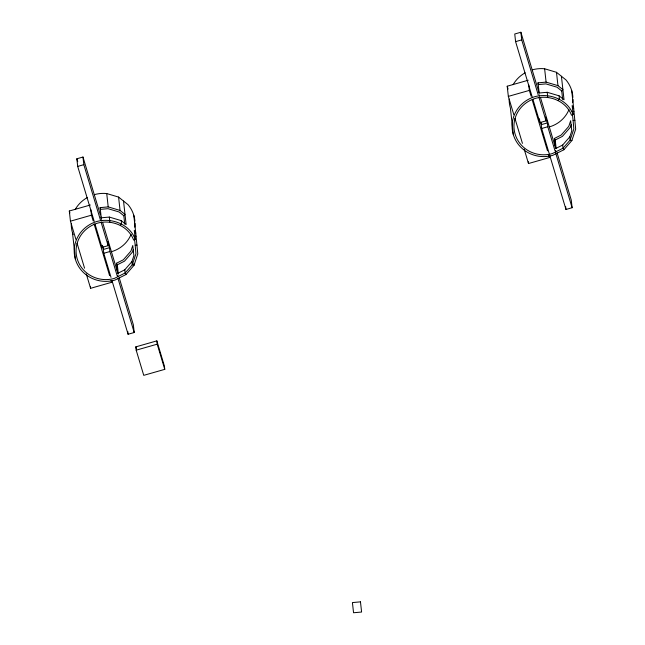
<?xml version="1.0" encoding="UTF-8"?>
<svg xmlns="http://www.w3.org/2000/svg" width="645" height="645" viewBox="0 0 645 645"><rect width="100%" height="100%" fill="white"/><g stroke="black" fill="none" stroke-linecap="round" stroke-linejoin="round"><path stroke-width="0.97" d="M133.37 249.43L132.531 251.977L124.493 261.177L117.317 264.797L118.333 274.044M131.919 261.628L133.886 255.686L132.765 245.511L130.903 251.123L123.34 259.79L116.479 263.249L117.6 273.424L124.783 269.803L131.919 261.628L132.265 264.805L125.138 272.98L114.399 278.398A30.049 28.848 -6.3 0 1 77.231 258.959A30.049 28.848 -6.3 0 1 97.79 223.073C111.883 219.316 128.363 225.984 133.636 240.053L135.256 239.231L134.273 230.33L135.764 233.095L137.788 253.904L134.007 265.329L125.969 274.528L114.915 280.107A31.911 30.629 -6.3 0 1 75.441 259.467L72.49 232.764M571.268 124.646L570.422 127.194L562.392 136.393L555.208 140.013L556.127 148.342M569.809 136.845L571.784 130.903L570.656 120.728L568.801 126.339L561.231 135.007L554.378 138.465L555.498 148.64L562.682 145.02L569.809 136.845L570.164 140.021L563.029 148.197L552.297 153.607A30.049 28.848 -6.3 0 1 515.121 134.176A30.049 28.848 -6.3 0 1 535.689 98.29C549.782 94.533 566.262 101.201 571.534 115.27L573.147 114.447L572.171 105.546L573.663 108.312L575.687 129.121L571.897 140.537L563.867 149.745L552.805 155.324A31.911 30.629 -6.3 0 1 513.339 134.684L510.388 107.973A31.911 30.629 -6.3 0 1 509.147 99.048M123.832 215.761L125.009 214.406L120.059 210.439L108.207 206.9L100.152 207.617L100.306 209.367L107.997 208.682L119.164 212.003L123.832 215.761L124.751 224.081M120.357 225.137L121.534 223.783L121.179 220.606L109.328 217.075L101.273 217.792M561.722 90.969L562.9 89.623L557.957 85.648L546.097 82.117L538.043 82.834L538.196 84.584L545.888 83.89L557.054 87.22L561.722 90.969L562.642 99.298M558.256 100.346L559.433 98.999L559.078 95.823L547.226 92.291L539.172 93.009L538.043 82.834M94.194 221.364L77.698 166.41L76.852 158.783L82.979 157.033L100.354 214.914M539.123 93.025L520.878 32.25L514.75 34L515.589 41.627L532.375 97.548M77.698 166.41L83.826 164.669L82.979 157.033M515.589 41.627L521.724 39.877L520.878 32.25M75.908 239.4L70.442 221.179L69.313 211.004L90.332 205.013M513.807 114.617L508.333 96.387L507.212 86.22L528.231 80.23M70.442 221.179L91.461 215.188L90.848 209.633M508.333 96.387L529.351 90.405L528.739 84.85M95.057 224.258L102.007 247.398L108.134 245.648L107.715 241.835L109.481 247.712L109.9 251.526L117.132 275.625M532.955 99.475L539.905 122.615L546.033 120.865L545.614 117.051L547.371 122.921L547.799 126.742L555.031 150.841M111.005 277.374L103.772 253.275L103.345 249.454L109.481 247.712M549.193 153.55L541.663 128.484L541.244 124.67L547.371 122.921M103.772 253.275L109.9 251.526M541.663 128.484L547.799 126.742M86.277 273.923L90.598 288.315L111.617 282.325L111.408 280.47M524.175 149.14L528.489 163.532L549.508 157.541L549.201 154.768M111.875 280.269L128.081 334.255L134.208 332.514L133.37 324.878L119.18 277.616M549.766 155.485L565.979 209.472L572.107 207.722L571.268 200.095L557.078 152.825M135.821 346.865L156.84 340.874L164.394 366.046L164.765 369.351L143.746 375.342L136.184 350.171L135.821 346.865L136.377 348.727M136.184 350.171L157.203 344.18L156.84 340.874M572.115 111.585L573.929 111.424M572.446 114.552L573.099 120.486L574.913 120.325M134.216 236.368L136.039 236.207M134.547 239.335L135.2 245.269L137.022 245.108M532.222 69.87A31.911 30.629 -6.3 0 1 544.622 68.765L556.482 72.296L565.988 79.932A31.911 30.629 -6.3 0 1 572.897 97.419M571.897 140.537L570.164 140.021L573.84 128.935L573.099 120.486M94.331 194.653A31.911 30.629 -6.3 0 1 106.731 193.548L118.583 197.08L128.089 204.715A31.911 30.629 -6.3 0 1 134.926 221.187M559.078 95.823L564.028 99.798L561.424 76.271M121.179 220.606L126.13 224.581L123.534 201.055M573.147 114.447C567.568 99.588 550 92.816 535.173 96.573A31.911 30.629 -6.3 0 0 513.339 134.684M563.867 149.745L563.029 148.197L562.682 145.02M554.378 138.465L555.208 140.013M135.256 239.231C129.669 224.371 112.109 217.599 97.274 221.364A31.911 30.629 -6.3 0 0 75.441 259.467M125.969 274.528L125.138 272.98L124.783 269.803M116.479 263.249L117.317 264.797M540.566 97.847L555.047 146.076M521.724 39.877L538.22 94.831M539.083 97.726L546.033 120.865M555.611 152.768L572.107 207.722M540.897 122.429L541.478 124.348M540.486 122.155L541.244 124.67M529.351 90.405L531.085 96.153M532.238 99.991L547.492 150.825M548.645 154.663L549.508 157.541M507.212 86.22L508.075 89.091M514.96 118.454L522.442 143.383M157.203 344.18L164.765 369.351M100.934 216.841L101.515 218.768M102.676 222.63L117.156 270.86M83.826 164.669L100.612 220.582M101.192 222.509L108.134 245.648M118.003 278.519L134.208 332.514M76.852 158.783L77.723 161.677M102.716 246.253L103.579 249.131M102.087 245.261L103.345 249.454M91.461 215.188L93.186 220.945M94.049 223.815L109.602 275.608M111.037 280.406L111.617 282.325M69.313 211.004L69.894 212.923M77.061 243.238L84.551 268.175M571.696 90.51L573.663 108.312M556.482 72.296L557.957 85.648M565.665 206.61L565.979 209.472M555.708 150.543L555.853 151.817M544.622 68.765L546.097 82.117M547.226 92.291L547.726 97.21M539.381 94.912L539.518 96.186M539.478 118.801L539.905 122.615M528.287 161.677L528.489 163.532M133.797 215.293L135.764 233.095M133.829 263.74L134.007 265.329L132.265 264.805L135.942 253.719L135.2 245.269M118.583 197.08L120.059 210.439M127.766 331.393L128.081 334.255M117.809 275.326L117.954 276.6M106.731 193.548L108.207 206.9M109.328 217.075L109.827 221.993M100.152 207.617L101.321 218.615M101.483 219.703L101.628 220.969M101.797 245.487L102.007 247.398M90.389 286.461L90.598 288.315M568.987 109.577A30.049 28.848 -6.3 0 1 549.346 126.904M572.929 99.435A31.911 30.629 -6.3 0 1 572.736 102.41M513.13 84.648A31.911 30.629 -6.3 0 1 525.127 72.82M131.096 234.361A30.049 28.848 -6.3 0 1 111.448 251.687M135.039 223.21A31.911 30.629 -6.3 0 1 134.837 227.193M73.127 234.635A31.911 30.629 -6.3 0 1 71.256 223.831M75.239 209.431A31.911 30.629 -6.3 0 1 87.236 197.604M360.474 601.858L352.42 602.575L353.549 612.75L361.595 612.032L360.474 601.858"/></g></svg>
